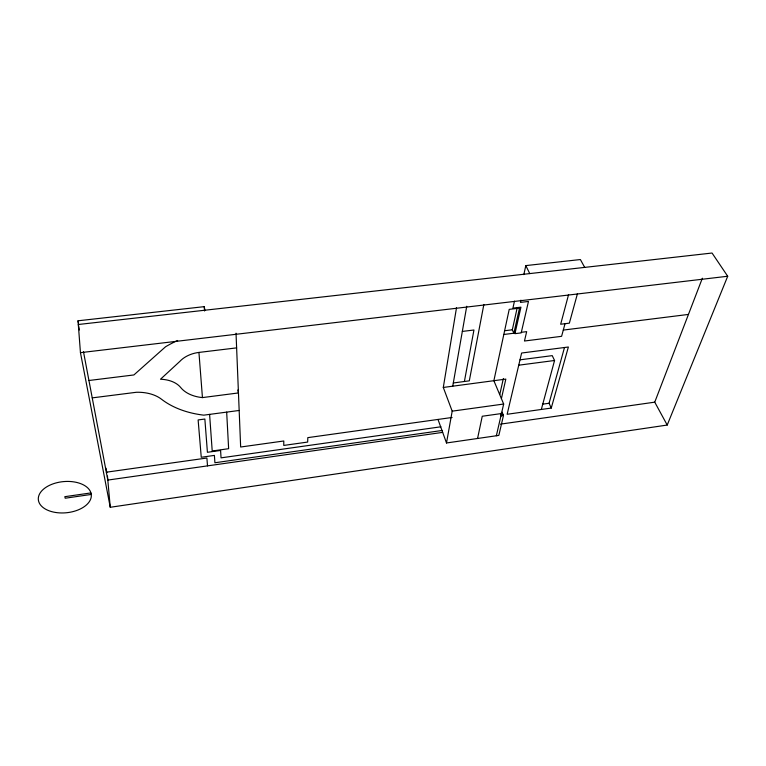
<?xml version="1.0" encoding="UTF-8"?>
<svg xmlns="http://www.w3.org/2000/svg" width="766" height="766" viewBox="0 0 766 766"><rect width="100%" height="100%" fill="white"/><g stroke="black" fill="none" stroke-linecap="round" stroke-linejoin="round"><path stroke-width="1.15" d="M502.123 412.165L503.482 415.45L498.838 435.404L446.501 442.978L452.189 411.16L443.294 387.452L456.517 307.645M452.744 386.188L466.733 306.256M464.387 381.506L473.953 330.002L462.329 331.429M483.863 304.456L469.299 380.846L453.309 382.971M477.563 438.487L482.254 416.244L501.74 413.506L501.357 412.568M514.465 301.134L512.933 308.124L520.937 307.176L514.953 333.67L521.186 332.894L528.463 301.45L520.449 302.398L520.957 300.148M523.82 274.621L525.811 265.601L580.389 259.54L584.688 267.391M496.349 435.768L503.664 404.036L493.869 380.702L509.218 309.368L519.501 308.133L513.871 333.229L512.31 329.801L517.127 308.124M499.777 394.49L503.358 378.538M501.443 398.454L505.828 379.103L443.294 387.452M501.74 413.506L501.223 415.766L500.84 414.827M568.602 294.517L560.664 324.238L569.358 323.166L577.487 293.57M541.323 409.465L554.555 360.489L552.229 355.635L519.999 359.829M565.021 323.702L561.602 336.322L524.461 341.014L526.673 331.64L521.32 332.3M551.261 408.067L568.372 347.008L521.617 353.021L507.14 414.272L551.261 408.067L549.069 403.261L564.37 347.927M204.924 310.22L204.244 306.649L78.036 320.791L80.449 352.657L110.256 507.274L667.215 425.053L654.748 402.16L702.365 278.211M667.215 425.053L727.7 276.248L712.045 253.029L78.323 324.497L79.358 329.993M90.895 492.921L64.823 496.684L65.196 498.216L91.221 494.443M442.279 430.454L214.911 462.76L214.403 455.397L201.257 457.264L198.126 419.94L204.857 419.04L207.414 452.294L220.589 450.446L221.048 457.857L440.929 426.786M442.662 432.378L107.824 480.081L83.484 351.747M500.504 424.134L654.748 402.16M500.916 415.019L503.176 414.703M500.954 415.804L503.482 415.45M106.33 472.201L206.897 458.02L207.509 465.881M542.462 404.18L549.069 403.261M452.084 417.47L307.808 437.635L307.673 442.059L283.765 445.429L283.784 440.986L240.658 447.018L236.024 333.181M452.189 411.16L503.664 404.036M239.164 410.461L203.804 415.153A88.09 60.581 -10.8 0 1 161.463 399.201A34.451 22.281 -6.7 0 0 136.386 392.278L92.236 397.88M518.745 365.19L554.555 360.489M236.627 347.879L198.94 352.427A24.876 16.89 -9.3 0 0 179.809 361.428L160.487 379.237A27.557 18.173 -7.5 0 1 180.69 387.51A35.322 23.88 -10 0 0 202.444 397.592L238.456 392.939L237.853 389.971M563.288 330.079L688.452 314.424M88.942 380.501L133.897 374.947L165.59 346.739A102.606 67.571 -10.8 0 1 177.664 340.477M504.507 330.759L512.31 329.801M503.808 334.483L515.087 333.076M80.449 352.657L727.7 276.248M525.811 265.601L529.756 273.586M437.989 419.433L446.501 442.978M78.036 320.791L78.458 322.993M105.976 468.17L106.828 472.679M107.46 476.069L110.256 507.274M198.94 352.427L202.444 397.592M209.597 414.387L212.211 450.992L228.632 448.694L226.669 412.118M204.244 306.649L204.551 310.996M91.144 493.668L90.493 491.705A26.599 15.646 -5.4 0 0 47.932 486.132A26.599 15.646 -5.4 0 0 53.419 512.061A26.599 15.646 -5.4 0 0 91.336 495.698L91.144 493.668"/></g></svg>
